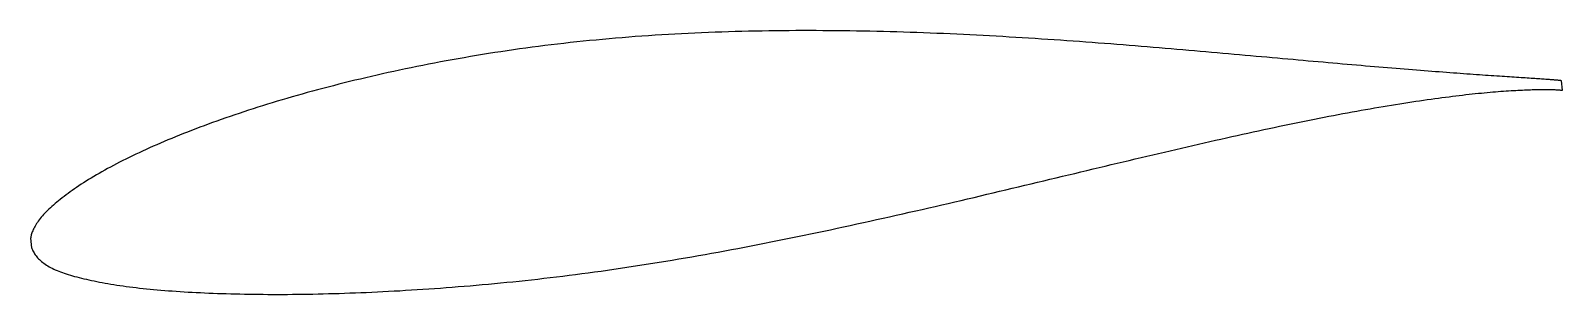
# Model space of a CAD drawing. Header units: metres. Extents: x -27.9 to 56.5, y -5.6 to 8.9.
import ezdxf

# ---------------------------------------------------------------- set-up
doc = ezdxf.new("R2010")
doc.units = ezdxf.units.M

msp = doc.modelspace()

# ---------------------------------------------------------------- linework, layer by layer
msp.add_lwpolyline([(56.452, 6.172), (56.45, 6.172), (56.445, 6.173), (56.437, 6.174), (56.425, 6.176), (56.41, 6.178), (56.392, 6.181), (56.371, 6.183), (56.346, 6.186), (56.318, 6.189), (56.287, 6.192), (56.253, 6.195), (56.215, 6.199), (56.174, 6.203), (56.13, 6.206), (56.083, 6.21), (56.032, 6.215), (55.979, 6.219), (55.921, 6.223), (55.861, 6.228), (55.798, 6.233), (55.731, 6.237), (55.661, 6.242), (55.588, 6.248), (55.512, 6.253), (55.432, 6.258), (55.35, 6.264), (55.264, 6.27), (55.175, 6.276), (55.082, 6.282), (54.987, 6.288), (54.889, 6.295), (54.787, 6.302), (54.682, 6.308), (54.574, 6.315), (54.463, 6.323), (54.349, 6.33), (54.232, 6.338), (54.111, 6.346), (53.988, 6.354), (53.861, 6.362), (53.732, 6.37), (53.599, 6.379), (53.463, 6.388), (53.324, 6.397), (53.183, 6.407), (53.038, 6.416), (52.89, 6.426), (52.739, 6.436), (52.585, 6.447), (52.428, 6.458), (52.269, 6.469), (52.106, 6.48), (51.94, 6.491), (51.771, 6.503), (51.6, 6.515), (51.425, 6.528), (51.248, 6.54), (51.068, 6.554), (50.885, 6.567), (50.699, 6.58), (50.51, 6.594), (50.318, 6.609), (50.124, 6.623), (49.926, 6.638), (49.726, 6.653), (49.523, 6.669), (49.318, 6.685), (49.11, 6.701), (48.898, 6.718), (48.685, 6.735), (48.468, 6.752), (48.249, 6.77), (48.027, 6.787), (47.803, 6.806), (47.576, 6.824), (47.346, 6.843), (47.114, 6.862), (46.879, 6.882), (46.641, 6.901), (46.402, 6.921), (46.159, 6.942), (45.914, 6.962), (45.667, 6.983), (45.417, 7.005), (45.164, 7.027), (44.91, 7.049), (44.652, 7.071), (44.393, 7.093), (44.131, 7.116), (43.867, 7.139), (43.6, 7.162), (43.331, 7.186), (43.06, 7.21), (42.787, 7.234), (42.511, 7.258), (42.233, 7.283), (41.953, 7.308), (41.671, 7.333), (41.386, 7.358), (41.1, 7.384), (40.811, 7.409), (40.52, 7.435), (40.227, 7.461), (39.933, 7.488), (39.636, 7.514), (39.337, 7.541), (39.036, 7.568), (38.733, 7.595), (38.428, 7.622), (38.122, 7.649), (37.813, 7.676), (37.503, 7.704), (37.191, 7.731), (36.877, 7.759), (36.561, 7.786), (36.244, 7.814), (35.925, 7.841), (35.604, 7.869), (35.281, 7.897), (34.957, 7.924), (34.631, 7.952), (34.304, 7.979), (33.975, 8.006), (33.644, 8.034), (33.312, 8.061), (32.979, 8.088), (32.644, 8.115), (32.308, 8.142), (31.97, 8.168), (31.631, 8.195), (31.29, 8.221), (30.948, 8.247), (30.605, 8.273), (30.261, 8.298), (29.915, 8.324), (29.568, 8.349), (29.22, 8.373), (28.871, 8.398), (28.521, 8.422), (28.169, 8.446), (27.816, 8.469), (27.463, 8.492), (27.108, 8.515), (26.753, 8.537), (26.396, 8.558), (26.039, 8.58), (25.681, 8.601), (25.321, 8.621), (24.961, 8.641), (24.601, 8.66), (24.239, 8.679), (23.876, 8.697), (23.513, 8.715), (23.15, 8.732), (22.785, 8.748), (22.42, 8.764), (22.054, 8.779), (21.688, 8.794), (21.321, 8.808), (20.954, 8.821), (20.586, 8.833), (20.217, 8.845), (19.849, 8.857), (19.48, 8.867), (19.11, 8.876), (18.74, 8.885), (18.37, 8.894), (18, 8.901), (17.629, 8.908), (17.258, 8.914), (16.887, 8.919), (16.515, 8.923), (16.144, 8.926), (15.772, 8.929), (15.401, 8.93), (15.029, 8.931), (14.657, 8.93), (14.286, 8.93), (13.914, 8.928), (13.542, 8.925), (13.171, 8.921), (12.799, 8.916), (12.428, 8.91), (12.057, 8.903), (11.686, 8.896), (11.316, 8.887), (10.946, 8.877), (10.576, 8.866), (10.206, 8.854), (9.837, 8.841), (9.468, 8.827), (9.1, 8.812), (8.732, 8.796), (8.364, 8.778), (7.997, 8.76), (7.631, 8.74), (7.265, 8.72), (6.9, 8.698), (6.535, 8.675), (6.171, 8.651), (5.808, 8.625), (5.445, 8.599), (5.083, 8.571), (4.722, 8.543), (4.362, 8.512), (4.003, 8.481), (3.644, 8.449), (3.286, 8.415), (2.93, 8.38), (2.574, 8.344), (2.219, 8.307), (1.865, 8.269), (1.512, 8.229), (1.16, 8.189), (0.81, 8.147), (0.46, 8.104), (0.112, 8.059), (-0.236, 8.014), (-0.582, 7.968), (-0.927, 7.92), (-1.271, 7.871), (-1.613, 7.821), (-1.954, 7.771), (-2.294, 7.719), (-2.633, 7.665), (-2.97, 7.611), (-3.306, 7.556), (-3.64, 7.5), (-3.973, 7.442), (-4.305, 7.384), (-4.635, 7.325), (-4.964, 7.265), (-5.291, 7.204), (-5.616, 7.142), (-5.94, 7.08), (-6.263, 7.016), (-6.583, 6.952), (-6.902, 6.886), (-7.22, 6.82), (-7.536, 6.754), (-7.85, 6.686), (-8.162, 6.618), (-8.473, 6.549), (-8.782, 6.479), (-9.089, 6.409), (-9.394, 6.338), (-9.697, 6.267), (-9.999, 6.194), (-10.299, 6.121), (-10.596, 6.048), (-10.892, 5.974), (-11.186, 5.899), (-11.478, 5.823), (-11.768, 5.747), (-12.056, 5.67), (-12.342, 5.593), (-12.625, 5.515), (-12.907, 5.437), (-13.187, 5.358), (-13.464, 5.279), (-13.74, 5.199), (-14.013, 5.119), (-14.284, 5.038), (-14.553, 4.956), (-14.819, 4.875), (-15.084, 4.793), (-15.346, 4.71), (-15.606, 4.627), (-15.863, 4.543), (-16.118, 4.46), (-16.371, 4.376), (-16.622, 4.292), (-16.87, 4.207), (-17.116, 4.122), (-17.359, 4.037), (-17.6, 3.951), (-17.839, 3.866), (-18.075, 3.78), (-18.309, 3.694), (-18.54, 3.607), (-18.768, 3.521), (-18.994, 3.434), (-19.218, 3.347), (-19.439, 3.26), (-19.657, 3.173), (-19.873, 3.086), (-20.086, 2.998), (-20.297, 2.911), (-20.505, 2.823), (-20.71, 2.735), (-20.913, 2.648), (-21.113, 2.56), (-21.31, 2.472), (-21.505, 2.384), (-21.697, 2.296), (-21.886, 2.209), (-22.072, 2.121), (-22.256, 2.033), (-22.437, 1.945), (-22.615, 1.858), (-22.79, 1.77), (-22.963, 1.682), (-23.132, 1.595), (-23.299, 1.507), (-23.463, 1.42), (-23.624, 1.332), (-23.782, 1.245), (-23.937, 1.158), (-24.089, 1.071), (-24.239, 0.984), (-24.385, 0.897), (-24.529, 0.81), (-24.669, 0.724), (-24.807, 0.638), (-24.942, 0.552), (-25.074, 0.467), (-25.202, 0.382), (-25.328, 0.297), (-25.451, 0.213), (-25.571, 0.13), (-25.688, 0.046), (-25.802, -0.036), (-25.912, -0.118), (-26.02, -0.199), (-26.125, -0.28), (-26.227, -0.36), (-26.326, -0.439), (-26.421, -0.518), (-26.514, -0.596), (-26.604, -0.673), (-26.69, -0.75), (-26.774, -0.826), (-26.854, -0.902), (-26.931, -0.977), (-27.005, -1.051), (-27.076, -1.125), (-27.144, -1.199), (-27.209, -1.272), (-27.271, -1.344), (-27.33, -1.416), (-27.385, -1.487), (-27.437, -1.558), (-27.486, -1.627), (-27.532, -1.697), (-27.575, -1.765), (-27.615, -1.832), (-27.652, -1.899), (-27.685, -1.964), (-27.716, -2.028), (-27.743, -2.091), (-27.767, -2.152), (-27.789, -2.211), (-27.807, -2.267), (-27.822, -2.321), (-27.835, -2.37), (-27.845, -2.415), (-27.852, -2.453), (-27.857, -2.482), (-27.86, -2.501), (-27.805, -3.04), (-27.802, -3.044), (-27.796, -3.056), (-27.786, -3.076), (-27.772, -3.106), (-27.753, -3.146), (-27.73, -3.193), (-27.703, -3.244), (-27.673, -3.298), (-27.64, -3.354), (-27.603, -3.409), (-27.563, -3.465), (-27.52, -3.52), (-27.474, -3.575), (-27.424, -3.629), (-27.372, -3.682), (-27.316, -3.734), (-27.257, -3.785), (-27.195, -3.835), (-27.13, -3.884), (-27.062, -3.932), (-26.991, -3.979), (-26.917, -4.024), (-26.84, -4.069), (-26.759, -4.113), (-26.676, -4.156), (-26.589, -4.198), (-26.5, -4.238), (-26.407, -4.278), (-26.311, -4.317), (-26.213, -4.356), (-26.111, -4.393), (-26.006, -4.43), (-25.898, -4.465), (-25.787, -4.501), (-25.673, -4.535), (-25.556, -4.569), (-25.436, -4.603), (-25.313, -4.636), (-25.187, -4.669), (-25.058, -4.701), (-24.926, -4.733), (-24.791, -4.764), (-24.653, -4.795), (-24.512, -4.826), (-24.368, -4.856), (-24.221, -4.886), (-24.071, -4.915), (-23.918, -4.944), (-23.762, -4.972), (-23.604, -5), (-23.442, -5.027), (-23.278, -5.054), (-23.11, -5.08), (-22.94, -5.105), (-22.767, -5.13), (-22.592, -5.154), (-22.413, -5.178), (-22.232, -5.2), (-22.048, -5.223), (-21.861, -5.244), (-21.671, -5.265), (-21.479, -5.285), (-21.284, -5.304), (-21.086, -5.323), (-20.886, -5.341), (-20.683, -5.359), (-20.477, -5.376), (-20.269, -5.392), (-20.058, -5.408), (-19.844, -5.423), (-19.628, -5.437), (-19.409, -5.451), (-19.188, -5.464), (-18.964, -5.477), (-18.738, -5.489), (-18.509, -5.5), (-18.278, -5.511), (-18.044, -5.521), (-17.807, -5.53), (-17.569, -5.539), (-17.328, -5.547), (-17.084, -5.555), (-16.838, -5.561), (-16.59, -5.568), (-16.339, -5.573), (-16.086, -5.578), (-15.831, -5.582), (-15.573, -5.586), (-15.313, -5.589), (-15.051, -5.591), (-14.787, -5.593), (-14.521, -5.593), (-14.252, -5.593), (-13.981, -5.593), (-13.708, -5.592), (-13.433, -5.59), (-13.156, -5.587), (-12.877, -5.584), (-12.595, -5.579), (-12.312, -5.575), (-12.027, -5.569), (-11.739, -5.562), (-11.45, -5.555), (-11.159, -5.547), (-10.866, -5.538), (-10.571, -5.529), (-10.274, -5.518), (-9.975, -5.507), (-9.675, -5.496), (-9.372, -5.483), (-9.068, -5.469), (-8.762, -5.455), (-8.455, -5.44), (-8.145, -5.424), (-7.834, -5.407), (-7.522, -5.39), (-7.207, -5.371), (-6.891, -5.352), (-6.574, -5.332), (-6.255, -5.311), (-5.934, -5.29), (-5.612, -5.267), (-5.289, -5.244), (-4.964, -5.22), (-4.637, -5.195), (-4.309, -5.169), (-3.98, -5.143), (-3.649, -5.115), (-3.317, -5.087), (-2.984, -5.057), (-2.65, -5.027), (-2.314, -4.995), (-1.977, -4.963), (-1.639, -4.93), (-1.299, -4.896), (-0.959, -4.861), (-0.617, -4.825), (-0.275, -4.787), (0.069, -4.749), (0.414, -4.71), (0.76, -4.669), (1.106, -4.628), (1.454, -4.585), (1.803, -4.542), (2.152, -4.497), (2.502, -4.451), (2.854, -4.405), (3.205, -4.357), (3.558, -4.308), (3.912, -4.258), (4.266, -4.207), (4.621, -4.156), (4.977, -4.103), (5.333, -4.049), (5.69, -3.994), (6.047, -3.938), (6.405, -3.881), (6.764, -3.823), (7.123, -3.765), (7.483, -3.705), (7.843, -3.644), (8.203, -3.583), (8.564, -3.52), (8.926, -3.457), (9.287, -3.392), (9.649, -3.327), (10.012, -3.261), (10.374, -3.195), (10.737, -3.127), (11.1, -3.059), (11.463, -2.99), (11.827, -2.92), (12.191, -2.849), (12.554, -2.778), (12.918, -2.706), (13.282, -2.634), (13.646, -2.56), (14.01, -2.486), (14.374, -2.412), (14.738, -2.337), (15.102, -2.262), (15.466, -2.185), (15.829, -2.108), (16.193, -2.031), (16.556, -1.954), (16.919, -1.876), (17.282, -1.797), (17.645, -1.718), (18.008, -1.639), (18.37, -1.559), (18.732, -1.479), (19.093, -1.399), (19.454, -1.318), (19.815, -1.237), (20.175, -1.156), (20.535, -1.075), (20.894, -0.993), (21.253, -0.911), (21.612, -0.829), (21.969, -0.747), (22.327, -0.664), (22.683, -0.581), (23.039, -0.499), (23.395, -0.416), (23.749, -0.333), (24.103, -0.25), (24.456, -0.167), (24.809, -0.084), (25.16, 0), (25.511, 0.083), (25.861, 0.166), (26.21, 0.249), (26.558, 0.332), (26.906, 0.415), (27.252, 0.498), (27.598, 0.58), (27.942, 0.663), (28.285, 0.745), (28.628, 0.827), (28.969, 0.909), (29.309, 0.99), (29.649, 1.072), (29.987, 1.152), (30.324, 1.233), (30.659, 1.313), (30.994, 1.393), (31.327, 1.473), (31.659, 1.552), (31.99, 1.631), (32.319, 1.709), (32.647, 1.787), (32.974, 1.865), (33.299, 1.942), (33.623, 2.018), (33.946, 2.094), (34.267, 2.17), (34.587, 2.244), (34.905, 2.319), (35.221, 2.393), (35.537, 2.466), (35.85, 2.538), (36.162, 2.61), (36.472, 2.681), (36.781, 2.752), (37.088, 2.822), (37.394, 2.891), (37.697, 2.959), (38, 3.027), (38.3, 3.094), (38.598, 3.161), (38.895, 3.226), (39.19, 3.291), (39.483, 3.355), (39.775, 3.418), (40.064, 3.481), (40.351, 3.542), (40.637, 3.603), (40.921, 3.662), (41.202, 3.721), (41.482, 3.78), (41.76, 3.837), (42.036, 3.893), (42.309, 3.949), (42.581, 4.003), (42.851, 4.057), (43.118, 4.11), (43.384, 4.162), (43.647, 4.213), (43.908, 4.263), (44.167, 4.312), (44.423, 4.36), (44.678, 4.407), (44.93, 4.454), (45.18, 4.5), (45.428, 4.544), (45.673, 4.588), (45.916, 4.631), (46.157, 4.673), (46.396, 4.714), (46.632, 4.754), (46.865, 4.793), (47.097, 4.831), (47.325, 4.868), (47.552, 4.904), (47.776, 4.94), (47.997, 4.974), (48.216, 5.008), (48.433, 5.04), (48.647, 5.072), (48.858, 5.103), (49.067, 5.133), (49.273, 5.162), (49.477, 5.19), (49.677, 5.218), (49.876, 5.244), (50.072, 5.27), (50.265, 5.294), (50.455, 5.318), (50.643, 5.341), (50.828, 5.363), (51.01, 5.384), (51.19, 5.405), (51.367, 5.424), (51.541, 5.443), (51.712, 5.461), (51.88, 5.478), (52.046, 5.494), (52.209, 5.51), (52.369, 5.525), (52.526, 5.539), (52.68, 5.553), (52.832, 5.565), (52.98, 5.577), (53.126, 5.589), (53.268, 5.599), (53.408, 5.609), (53.545, 5.618), (53.679, 5.627), (53.81, 5.635), (53.938, 5.643), (54.063, 5.649), (54.185, 5.656), (54.304, 5.661), (54.419, 5.667), (54.532, 5.671), (54.642, 5.675), (54.749, 5.679), (54.853, 5.682), (54.953, 5.685), (55.051, 5.687), (55.145, 5.689), (55.237, 5.69), (55.325, 5.691), (55.41, 5.691), (55.492, 5.692), (55.571, 5.691), (55.647, 5.691), (55.72, 5.69), (55.789, 5.689), (55.856, 5.688), (55.919, 5.686), (55.979, 5.684), (56.035, 5.682), (56.089, 5.68), (56.139, 5.678), (56.187, 5.675), (56.231, 5.673), (56.271, 5.67), (56.309, 5.667), (56.343, 5.665), (56.374, 5.662), (56.402, 5.659), (56.427, 5.657), (56.448, 5.654), (56.466, 5.652), (56.481, 5.65), (56.493, 5.648), (56.501, 5.646), (56.506, 5.645), (56.508, 5.645)], close=True)

doc.saveas('drawing.dxf')
